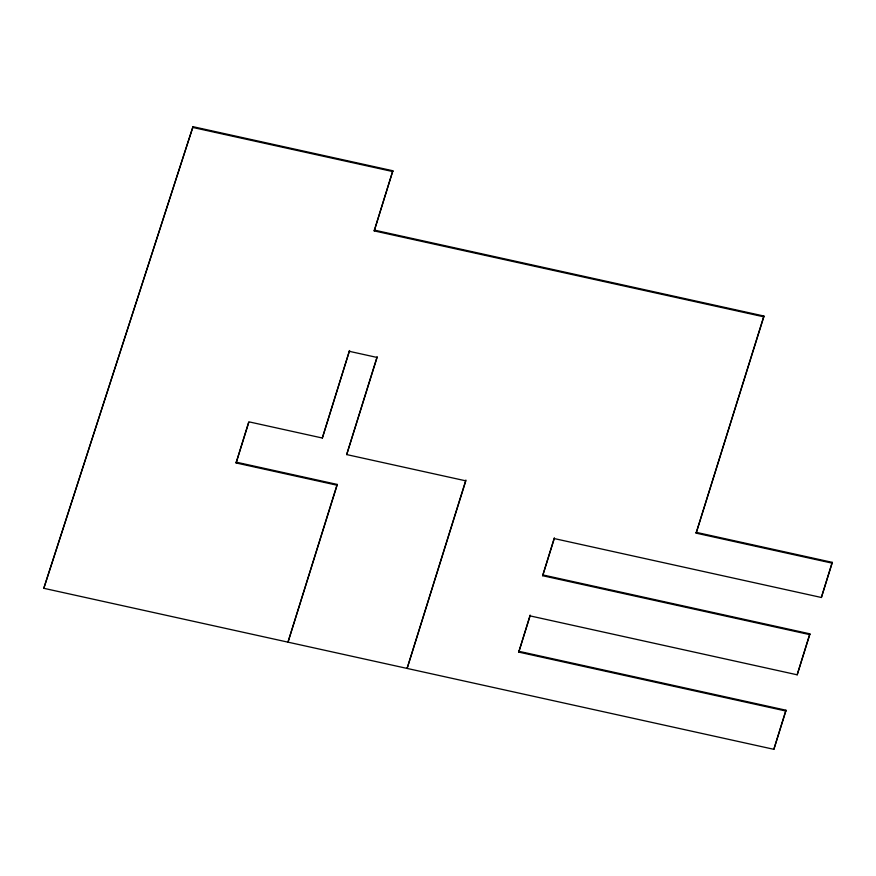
<?xml version="1.0" encoding="UTF-8"?>
<svg xmlns="http://www.w3.org/2000/svg" width="876" height="876" viewBox="0 0 876 876"><rect width="100%" height="100%" fill="white"/><g stroke="black" fill="none" stroke-linecap="round" stroke-linejoin="round"><path stroke-width="1.31" d="M43.8 588.3L192.994 126.681L392.853 170.765L374.216 230.903L763.817 316.827L696.124 533.145L832.123 563.148L821.381 597.487L554.289 538.576L542.66 575.718L809.752 634.629L797.182 674.805L530.09 615.894L530.155 615.083L518.756 652.105L785.849 711.016L773.858 749.319L43.8 588.3L192.994 126.681M236.17 462.145L337.172 484.417L287.985 642.163L337.096 485.227L236.093 462.955L248.631 422.32M322.335 438.022L349.535 350.553L322.335 438.022L248.959 421.838L236.093 462.955M337.096 485.227L337.172 484.417M465.89 480.037L407.11 668.432L465.813 480.847L346.688 454.578L377.162 356.641M374.216 230.903L392.853 170.765M542.66 575.718L554.355 537.765M696.124 533.145L763.894 316.028L374.293 230.092M763.817 316.827L763.894 316.028M773.858 749.319L785.925 710.206L518.833 651.295M785.849 711.016L785.925 710.206M797.182 674.805L809.829 633.819L542.737 574.908M809.752 634.629L809.829 633.819M821.381 597.487L832.2 562.337L696.201 532.334M832.123 563.148L832.2 562.337M346.688 454.578L377.085 357.452L349.458 351.353M518.756 652.105L530.09 615.894M192.917 127.491L392.787 171.565"/></g></svg>
